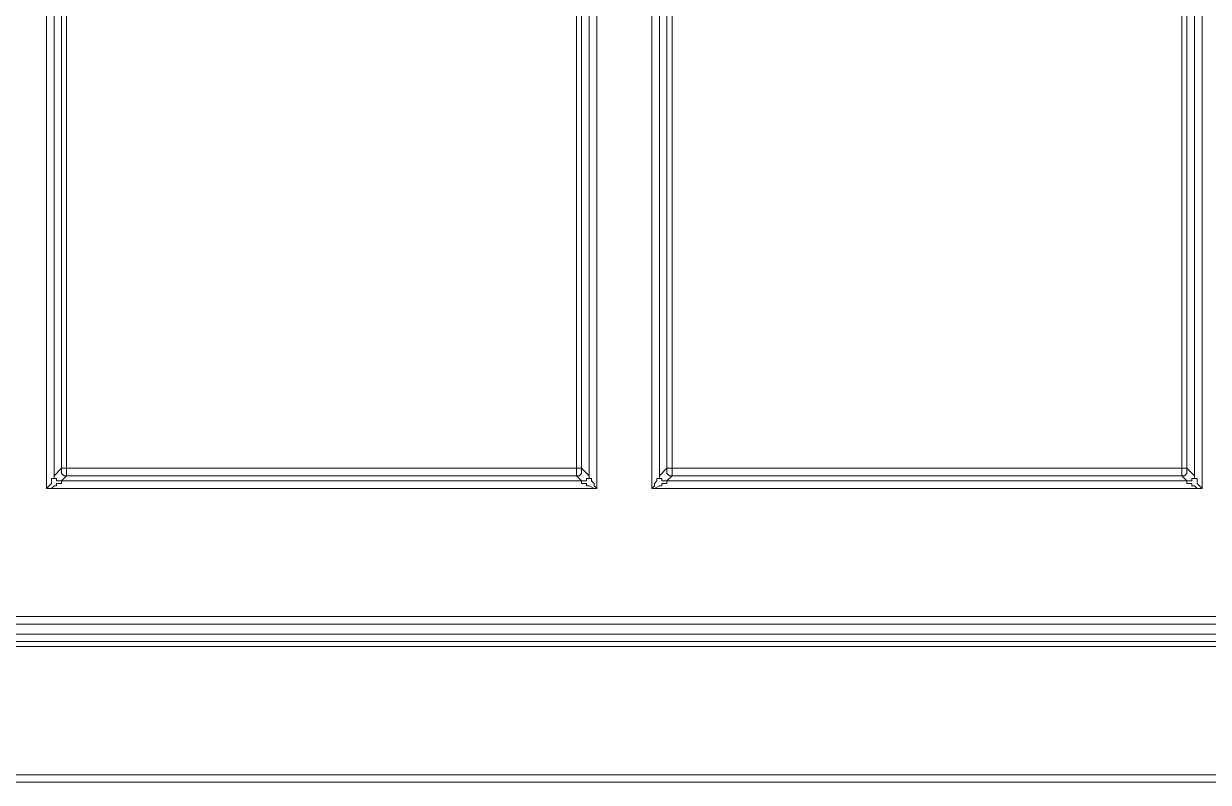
# Model space of a CAD drawing. Header units: centimetres. Extents: x -12.5 to 12.5, y -6.1 to 6.1.
# Drawn here: x -9.078 to -7.414, y -6.126 to -5.061 of the extents above; entities that cross this region are included whole.
import ezdxf

# ---------------------------------------------------------------- set-up
doc = ezdxf.new("R2010")
doc.units = ezdxf.units.CM
doc.header["$MEASUREMENT"] = 0
doc.layers.add('Camada 1', color=7, linetype='Continuous')

msp = doc.modelspace()

# ---------------------------------------------------------------- linework, layer by layer
at = {"layer": 'Camada 1', "lineweight": 9}
for points in [[(-9.04584, -5.71331), (-9.04584, -5.71331), (-9.04584, -4.51034), (-9.04584, -4.51034)], [(-7.42306, -4.51034), (-7.42306, -4.51034), (-7.42306, -5.71331), (-7.42306, -5.71331)], [(-9.03525, -4.52798), (-9.03525, -4.52798), (-9.03525, -5.69567), (-9.03525, -5.69567)], [(-9.02467, -5.68509), (-9.02467, -5.68509), (-9.02467, -4.53856), (-9.02467, -4.53856)], [(-9.01762, -4.53856), (-9.01762, -4.53856), (-9.01762, -5.68509), (-9.01762, -5.68509)], [(-7.45128, -5.68509), (-7.45128, -5.68509), (-7.45128, -4.53856), (-7.45128, -4.53856)], [(-7.44423, -4.53856), (-7.44423, -4.53856), (-7.44423, -5.68509), (-7.44423, -5.68509)], [(-7.43364, -5.69567), (-7.43364, -5.69567), (-7.43364, -4.52798), (-7.43364, -4.52798)], [(-8.27325, -4.79609), (-8.27325, -4.79609), (-8.27325, -5.71331), (-8.27325, -5.71331)], [(-8.19564, -5.71331), (-8.19564, -5.71331), (-8.19564, -4.79609), (-8.19564, -4.79609)], [(-8.30148, -5.68509), (-8.30148, -5.68509), (-8.30148, -4.82431), (-8.30148, -4.82431)], [(-8.29442, -4.82431), (-8.29442, -4.82431), (-8.29442, -5.68509), (-8.29442, -5.68509)], [(-8.28384, -5.69567), (-8.28384, -5.69567), (-8.28384, -4.81726), (-8.28384, -4.81726)], [(-8.18506, -4.81726), (-8.18506, -4.81726), (-8.18506, -5.69567), (-8.18506, -5.69567)], [(-8.17448, -5.68509), (-8.17448, -5.68509), (-8.17448, -4.82431), (-8.17448, -4.82431)], [(-8.16742, -4.82431), (-8.16742, -4.82431), (-8.16742, -5.68509), (-8.16742, -5.68509)], [(-9.03525, -5.69567), (-9.03525, -5.69567), (-9.02467, -5.68509), (-9.02467, -5.68509)], [(-9.01762, -5.68509), (-9.01762, -5.68509), (-8.30148, -5.68509), (-8.30148, -5.68509)], [(-8.29442, -5.68509), (-8.29442, -5.68509), (-8.28384, -5.69567), (-8.28384, -5.69567)], [(-8.18506, -5.69567), (-8.18506, -5.69567), (-8.17448, -5.68509), (-8.17448, -5.68509)], [(-8.16742, -5.68509), (-8.16742, -5.68509), (-7.45128, -5.68509), (-7.45128, -5.68509)], [(-7.44423, -5.68509), (-7.44423, -5.68509), (-7.43364, -5.69567), (-7.43364, -5.69567)], [(-9.01762, -5.69567), (-9.01762, -5.69567), (-9.02467, -5.70273), (-9.02467, -5.70273)], [(-9.02467, -5.70273), (-9.02467, -5.70273), (-8.29442, -5.70273), (-8.29442, -5.70273)], [(-8.30148, -5.69567), (-8.30148, -5.69567), (-9.01762, -5.69567), (-9.01762, -5.69567)], [(-8.29442, -5.70273), (-8.29442, -5.70273), (-8.30148, -5.69567), (-8.30148, -5.69567)], [(-8.16742, -5.69567), (-8.16742, -5.69567), (-8.17448, -5.70273), (-8.17448, -5.70273)], [(-8.17448, -5.70273), (-8.17448, -5.70273), (-7.44423, -5.70273), (-7.44423, -5.70273)], [(-7.45128, -5.69567), (-7.45128, -5.69567), (-8.16742, -5.69567), (-8.16742, -5.69567)], [(-7.44423, -5.70273), (-7.44423, -5.70273), (-7.45128, -5.69567), (-7.45128, -5.69567)], [(-8.27325, -5.71331), (-8.27325, -5.71331), (-9.04584, -5.71331), (-9.04584, -5.71331)], [(-7.42306, -5.71331), (-7.42306, -5.71331), (-8.19564, -5.71331), (-8.19564, -5.71331)], [(-12.16439, -5.89323), (-12.16439, -5.89323), (-4.3045, -5.89323), (-4.3045, -5.89323)], [(-4.3045, -5.90381), (-4.3045, -5.90381), (-12.16439, -5.90381), (-12.16439, -5.90381)], [(-4.27275, -5.91792), (-4.27275, -5.91792), (-12.19614, -5.91792), (-12.19614, -5.91792)], [(-12.19614, -5.92851), (-12.19614, -5.92851), (-4.27275, -5.92851), (-4.27275, -5.92851)], [(-4.27275, -5.93556), (-4.27275, -5.93556), (-12.19614, -5.93556), (-12.19614, -5.93556)], [(-12.19614, -6.11548), (-12.19614, -6.11548), (-4.27275, -6.11548), (-4.27275, -6.11548)], [(-4.27275, -6.12606), (-4.27275, -6.12606), (-12.19614, -6.12606), (-12.19614, -6.12606)]]:
    msp.add_open_spline(points, degree=3, dxfattribs=at)
for points, knots in [([(-9.02467, -5.68509), (-9.02467, -5.68509), (-9.02467, -5.68862), (-9.02467, -5.68862), (-9.02467, -5.68862), (-9.02467, -5.69215), (-9.02467, -5.69215), (-9.02467, -5.69215), (-9.02114, -5.69567), (-9.02114, -5.69567), (-9.02114, -5.69567), (-9.01762, -5.69567), (-9.01762, -5.69567)], [0, 0, 0, 0, 0.25, 0.25, 0.25, 0.5, 0.5, 0.5, 0.75, 0.75, 0.75, 1, 1, 1, 1]), ([(-9.02467, -5.68509), (-9.02467, -5.68509), (-9.02467, -5.68509), (-9.02467, -5.68509), (-9.02467, -5.68509), (-9.02114, -5.68509), (-9.02114, -5.68509), (-9.02114, -5.68509), (-9.01762, -5.68509), (-9.01762, -5.68509)], [0, 0, 0, 0, 0.3333333, 0.3333333, 0.3333333, 0.6666667, 0.6666667, 0.6666667, 1, 1, 1, 1]), ([(-9.01762, -5.69567), (-9.01762, -5.69567), (-9.01762, -5.69567), (-9.01762, -5.69567), (-9.01762, -5.69567), (-9.01762, -5.69215), (-9.01762, -5.69215), (-9.01762, -5.69215), (-9.01762, -5.68862), (-9.01762, -5.68862), (-9.01762, -5.68862), (-9.01762, -5.68509), (-9.01762, -5.68509)], [0, 0, 0, 0, 0.25, 0.25, 0.25, 0.5, 0.5, 0.5, 0.75, 0.75, 0.75, 1, 1, 1, 1]), ([(-8.30148, -5.69567), (-8.30148, -5.69567), (-8.30148, -5.69567), (-8.30148, -5.69567), (-8.30148, -5.69567), (-8.29795, -5.69567), (-8.29795, -5.69567), (-8.29795, -5.69567), (-8.29442, -5.69215), (-8.29442, -5.69215), (-8.29442, -5.69215), (-8.29442, -5.68862), (-8.29442, -5.68862), (-8.29442, -5.68862), (-8.29442, -5.68509), (-8.29442, -5.68509)], [0, 0, 0, 0, 0.2, 0.2, 0.2, 0.4, 0.4, 0.4, 0.6, 0.6, 0.6, 0.8, 0.8, 0.8, 1, 1, 1, 1]), ([(-8.30148, -5.69567), (-8.30148, -5.69567), (-8.30148, -5.69567), (-8.30148, -5.69567), (-8.30148, -5.69567), (-8.30148, -5.69215), (-8.30148, -5.69215), (-8.30148, -5.69215), (-8.30148, -5.68862), (-8.30148, -5.68862), (-8.30148, -5.68862), (-8.30148, -5.68509), (-8.30148, -5.68509)], [0, 0, 0, 0, 0.25, 0.25, 0.25, 0.5, 0.5, 0.5, 0.75, 0.75, 0.75, 1, 1, 1, 1]), ([(-8.29442, -5.68509), (-8.29442, -5.68509), (-8.29442, -5.68509), (-8.29442, -5.68509), (-8.29442, -5.68509), (-8.29795, -5.68509), (-8.29795, -5.68509), (-8.29795, -5.68509), (-8.30148, -5.68509), (-8.30148, -5.68509)], [0, 0, 0, 0, 0.3333333, 0.3333333, 0.3333333, 0.6666667, 0.6666667, 0.6666667, 1, 1, 1, 1]), ([(-8.17448, -5.68509), (-8.17448, -5.68509), (-8.17448, -5.68862), (-8.17448, -5.68862), (-8.17448, -5.68862), (-8.17448, -5.69215), (-8.17448, -5.69215), (-8.17448, -5.69215), (-8.17095, -5.69567), (-8.17095, -5.69567), (-8.17095, -5.69567), (-8.16742, -5.69567), (-8.16742, -5.69567)], [0, 0, 0, 0, 0.25, 0.25, 0.25, 0.5, 0.5, 0.5, 0.75, 0.75, 0.75, 1, 1, 1, 1]), ([(-8.17448, -5.68509), (-8.17448, -5.68509), (-8.17448, -5.68509), (-8.17448, -5.68509), (-8.17448, -5.68509), (-8.17095, -5.68509), (-8.17095, -5.68509), (-8.17095, -5.68509), (-8.16742, -5.68509), (-8.16742, -5.68509)], [0, 0, 0, 0, 0.3333333, 0.3333333, 0.3333333, 0.6666667, 0.6666667, 0.6666667, 1, 1, 1, 1]), ([(-8.16742, -5.69567), (-8.16742, -5.69567), (-8.16742, -5.69567), (-8.16742, -5.69567), (-8.16742, -5.69567), (-8.16742, -5.69215), (-8.16742, -5.69215), (-8.16742, -5.69215), (-8.16742, -5.68862), (-8.16742, -5.68862), (-8.16742, -5.68862), (-8.16742, -5.68509), (-8.16742, -5.68509)], [0, 0, 0, 0, 0.25, 0.25, 0.25, 0.5, 0.5, 0.5, 0.75, 0.75, 0.75, 1, 1, 1, 1]), ([(-7.45128, -5.69567), (-7.45128, -5.69567), (-7.45128, -5.69567), (-7.45128, -5.69567), (-7.45128, -5.69567), (-7.44775, -5.69567), (-7.44775, -5.69567), (-7.44775, -5.69567), (-7.44423, -5.69215), (-7.44423, -5.69215), (-7.44423, -5.69215), (-7.44423, -5.68862), (-7.44423, -5.68862), (-7.44423, -5.68862), (-7.44423, -5.68509), (-7.44423, -5.68509)], [0, 0, 0, 0, 0.2, 0.2, 0.2, 0.4, 0.4, 0.4, 0.6, 0.6, 0.6, 0.8, 0.8, 0.8, 1, 1, 1, 1]), ([(-7.45128, -5.68509), (-7.45128, -5.68509), (-7.45128, -5.68862), (-7.45128, -5.68862), (-7.45128, -5.68862), (-7.45128, -5.69215), (-7.45128, -5.69215), (-7.45128, -5.69215), (-7.45128, -5.69567), (-7.45128, -5.69567)], [0, 0, 0, 0, 0.3333333, 0.3333333, 0.3333333, 0.6666667, 0.6666667, 0.6666667, 1, 1, 1, 1]), ([(-7.45128, -5.68509), (-7.45128, -5.68509), (-7.45128, -5.68509), (-7.45128, -5.68509), (-7.45128, -5.68509), (-7.44775, -5.68509), (-7.44775, -5.68509), (-7.44775, -5.68509), (-7.44423, -5.68509), (-7.44423, -5.68509)], [0, 0, 0, 0, 0.3333333, 0.3333333, 0.3333333, 0.6666667, 0.6666667, 0.6666667, 1, 1, 1, 1]), ([(-9.04584, -5.71331), (-9.04584, -5.71331), (-9.04231, -5.70978), (-9.04231, -5.70978), (-9.04231, -5.70978), (-9.03878, -5.70626), (-9.03878, -5.70626), (-9.03878, -5.70626), (-9.03878, -5.70273), (-9.03878, -5.70273), (-9.03878, -5.70273), (-9.03878, -5.6992), (-9.03878, -5.6992), (-9.03878, -5.6992), (-9.03525, -5.6992), (-9.03525, -5.6992), (-9.03525, -5.6992), (-9.03525, -5.69567), (-9.03525, -5.69567)], [0, 0, 0, 0, 0.1666667, 0.1666667, 0.1666667, 0.3333333, 0.3333333, 0.3333333, 0.5, 0.5, 0.5, 0.6666667, 0.6666667, 0.6666667, 0.8333333, 0.8333333, 0.8333333, 1, 1, 1, 1]), ([(-9.02467, -5.70273), (-9.02467, -5.70273), (-9.02467, -5.70273), (-9.02467, -5.70273), (-9.02467, -5.70273), (-9.02467, -5.70626), (-9.02467, -5.70626), (-9.02467, -5.70626), (-9.0282, -5.70626), (-9.0282, -5.70626), (-9.0282, -5.70626), (-9.03173, -5.70626), (-9.03173, -5.70626), (-9.03173, -5.70626), (-9.03173, -5.70978), (-9.03173, -5.70978), (-9.03173, -5.70978), (-9.03525, -5.70978), (-9.03525, -5.70978), (-9.03525, -5.70978), (-9.03878, -5.71331), (-9.03878, -5.71331), (-9.03878, -5.71331), (-9.04584, -5.71331), (-9.04584, -5.71331)], [0, 0, 0, 0, 0.125, 0.125, 0.125, 0.25, 0.25, 0.25, 0.375, 0.375, 0.375, 0.5, 0.5, 0.5, 0.625, 0.625, 0.625, 0.75, 0.75, 0.75, 0.875, 0.875, 0.875, 1, 1, 1, 1]), ([(-9.03525, -5.69567), (-9.03525, -5.69567), (-9.03525, -5.69567), (-9.03525, -5.69567), (-9.03525, -5.69567), (-9.03525, -5.6992), (-9.03525, -5.6992), (-9.03525, -5.6992), (-9.03173, -5.6992), (-9.03173, -5.6992), (-9.03173, -5.6992), (-9.03173, -5.70273), (-9.03173, -5.70273), (-9.03173, -5.70273), (-9.0282, -5.70273), (-9.0282, -5.70273), (-9.0282, -5.70273), (-9.02467, -5.70273), (-9.02467, -5.70273)], [0, 0, 0, 0, 0.1666667, 0.1666667, 0.1666667, 0.3333333, 0.3333333, 0.3333333, 0.5, 0.5, 0.5, 0.6666667, 0.6666667, 0.6666667, 0.8333333, 0.8333333, 0.8333333, 1, 1, 1, 1]), ([(-8.29442, -5.70273), (-8.29442, -5.70273), (-8.29442, -5.70273), (-8.29442, -5.70273), (-8.29442, -5.70273), (-8.29089, -5.70273), (-8.29089, -5.70273), (-8.29089, -5.70273), (-8.28737, -5.70273), (-8.28737, -5.70273), (-8.28737, -5.70273), (-8.28737, -5.6992), (-8.28737, -5.6992), (-8.28737, -5.6992), (-8.28384, -5.6992), (-8.28384, -5.6992), (-8.28384, -5.6992), (-8.28384, -5.69567), (-8.28384, -5.69567)], [0, 0, 0, 0, 0.1666667, 0.1666667, 0.1666667, 0.3333333, 0.3333333, 0.3333333, 0.5, 0.5, 0.5, 0.6666667, 0.6666667, 0.6666667, 0.8333333, 0.8333333, 0.8333333, 1, 1, 1, 1]), ([(-8.27325, -5.71331), (-8.27325, -5.71331), (-8.27678, -5.71331), (-8.27678, -5.71331), (-8.27678, -5.71331), (-8.28384, -5.70978), (-8.28384, -5.70978), (-8.28384, -5.70978), (-8.28737, -5.70978), (-8.28737, -5.70978), (-8.28737, -5.70978), (-8.28737, -5.70626), (-8.28737, -5.70626), (-8.28737, -5.70626), (-8.29089, -5.70626), (-8.29089, -5.70626), (-8.29089, -5.70626), (-8.29442, -5.70626), (-8.29442, -5.70626), (-8.29442, -5.70626), (-8.29442, -5.70273), (-8.29442, -5.70273)], [0, 0, 0, 0, 0.1428571, 0.1428571, 0.1428571, 0.2857143, 0.2857143, 0.2857143, 0.4285714, 0.4285714, 0.4285714, 0.5714286, 0.5714286, 0.5714286, 0.7142857, 0.7142857, 0.7142857, 0.8571429, 0.8571429, 0.8571429, 1, 1, 1, 1]), ([(-8.28384, -5.69567), (-8.28384, -5.69567), (-8.28384, -5.69567), (-8.28384, -5.69567), (-8.28384, -5.69567), (-8.28384, -5.6992), (-8.28384, -5.6992), (-8.28384, -5.6992), (-8.28031, -5.6992), (-8.28031, -5.6992), (-8.28031, -5.6992), (-8.28031, -5.70273), (-8.28031, -5.70273), (-8.28031, -5.70273), (-8.27678, -5.70626), (-8.27678, -5.70626), (-8.27678, -5.70626), (-8.27678, -5.70978), (-8.27678, -5.70978), (-8.27678, -5.70978), (-8.27325, -5.71331), (-8.27325, -5.71331)], [0, 0, 0, 0, 0.1428571, 0.1428571, 0.1428571, 0.2857143, 0.2857143, 0.2857143, 0.4285714, 0.4285714, 0.4285714, 0.5714286, 0.5714286, 0.5714286, 0.7142857, 0.7142857, 0.7142857, 0.8571429, 0.8571429, 0.8571429, 1, 1, 1, 1]), ([(-8.19564, -5.71331), (-8.19564, -5.71331), (-8.19212, -5.70978), (-8.19212, -5.70978), (-8.19212, -5.70978), (-8.19212, -5.70626), (-8.19212, -5.70626), (-8.19212, -5.70626), (-8.18859, -5.70273), (-8.18859, -5.70273), (-8.18859, -5.70273), (-8.18859, -5.6992), (-8.18859, -5.6992), (-8.18859, -5.6992), (-8.18506, -5.6992), (-8.18506, -5.6992), (-8.18506, -5.6992), (-8.18506, -5.69567), (-8.18506, -5.69567)], [0, 0, 0, 0, 0.1666667, 0.1666667, 0.1666667, 0.3333333, 0.3333333, 0.3333333, 0.5, 0.5, 0.5, 0.6666667, 0.6666667, 0.6666667, 0.8333333, 0.8333333, 0.8333333, 1, 1, 1, 1]), ([(-8.17448, -5.70273), (-8.17448, -5.70273), (-8.17448, -5.70273), (-8.17448, -5.70273), (-8.17448, -5.70273), (-8.17448, -5.70626), (-8.17448, -5.70626), (-8.17448, -5.70626), (-8.178, -5.70626), (-8.178, -5.70626), (-8.178, -5.70626), (-8.18153, -5.70626), (-8.18153, -5.70626), (-8.18153, -5.70626), (-8.18153, -5.70978), (-8.18153, -5.70978), (-8.18153, -5.70978), (-8.18506, -5.70978), (-8.18506, -5.70978), (-8.18506, -5.70978), (-8.19212, -5.71331), (-8.19212, -5.71331), (-8.19212, -5.71331), (-8.19564, -5.71331), (-8.19564, -5.71331)], [0, 0, 0, 0, 0.125, 0.125, 0.125, 0.25, 0.25, 0.25, 0.375, 0.375, 0.375, 0.5, 0.5, 0.5, 0.625, 0.625, 0.625, 0.75, 0.75, 0.75, 0.875, 0.875, 0.875, 1, 1, 1, 1]), ([(-8.18506, -5.69567), (-8.18506, -5.69567), (-8.18506, -5.69567), (-8.18506, -5.69567), (-8.18506, -5.69567), (-8.18506, -5.6992), (-8.18506, -5.6992), (-8.18506, -5.6992), (-8.18153, -5.6992), (-8.18153, -5.6992), (-8.18153, -5.6992), (-8.18153, -5.70273), (-8.18153, -5.70273), (-8.18153, -5.70273), (-8.178, -5.70273), (-8.178, -5.70273), (-8.178, -5.70273), (-8.17448, -5.70273), (-8.17448, -5.70273)], [0, 0, 0, 0, 0.1666667, 0.1666667, 0.1666667, 0.3333333, 0.3333333, 0.3333333, 0.5, 0.5, 0.5, 0.6666667, 0.6666667, 0.6666667, 0.8333333, 0.8333333, 0.8333333, 1, 1, 1, 1]), ([(-7.44423, -5.70273), (-7.44423, -5.70273), (-7.44423, -5.70273), (-7.44423, -5.70273), (-7.44423, -5.70273), (-7.4407, -5.70273), (-7.4407, -5.70273), (-7.4407, -5.70273), (-7.43717, -5.70273), (-7.43717, -5.70273), (-7.43717, -5.70273), (-7.43717, -5.6992), (-7.43717, -5.6992), (-7.43717, -5.6992), (-7.43364, -5.6992), (-7.43364, -5.6992), (-7.43364, -5.6992), (-7.43364, -5.69567), (-7.43364, -5.69567)], [0, 0, 0, 0, 0.1666667, 0.1666667, 0.1666667, 0.3333333, 0.3333333, 0.3333333, 0.5, 0.5, 0.5, 0.6666667, 0.6666667, 0.6666667, 0.8333333, 0.8333333, 0.8333333, 1, 1, 1, 1]), ([(-7.42306, -5.71331), (-7.42306, -5.71331), (-7.43012, -5.71331), (-7.43012, -5.71331), (-7.43012, -5.71331), (-7.43364, -5.70978), (-7.43364, -5.70978), (-7.43364, -5.70978), (-7.43717, -5.70978), (-7.43717, -5.70978), (-7.43717, -5.70978), (-7.43717, -5.70626), (-7.43717, -5.70626), (-7.43717, -5.70626), (-7.4407, -5.70626), (-7.4407, -5.70626), (-7.4407, -5.70626), (-7.44423, -5.70626), (-7.44423, -5.70626), (-7.44423, -5.70626), (-7.44423, -5.70273), (-7.44423, -5.70273)], [0, 0, 0, 0, 0.1428571, 0.1428571, 0.1428571, 0.2857143, 0.2857143, 0.2857143, 0.4285714, 0.4285714, 0.4285714, 0.5714286, 0.5714286, 0.5714286, 0.7142857, 0.7142857, 0.7142857, 0.8571429, 0.8571429, 0.8571429, 1, 1, 1, 1]), ([(-7.43364, -5.69567), (-7.43364, -5.69567), (-7.43364, -5.69567), (-7.43364, -5.69567), (-7.43364, -5.69567), (-7.43364, -5.6992), (-7.43364, -5.6992), (-7.43364, -5.6992), (-7.43012, -5.6992), (-7.43012, -5.6992), (-7.43012, -5.6992), (-7.43012, -5.70273), (-7.43012, -5.70273), (-7.43012, -5.70273), (-7.43012, -5.70626), (-7.43012, -5.70626), (-7.43012, -5.70626), (-7.42659, -5.70978), (-7.42659, -5.70978), (-7.42659, -5.70978), (-7.42306, -5.71331), (-7.42306, -5.71331)], [0, 0, 0, 0, 0.1428571, 0.1428571, 0.1428571, 0.2857143, 0.2857143, 0.2857143, 0.4285714, 0.4285714, 0.4285714, 0.5714286, 0.5714286, 0.5714286, 0.7142857, 0.7142857, 0.7142857, 0.8571429, 0.8571429, 0.8571429, 1, 1, 1, 1])]:
    msp.add_open_spline(points, degree=3, knots=knots, dxfattribs=at)

doc.saveas('drawing.dxf')
